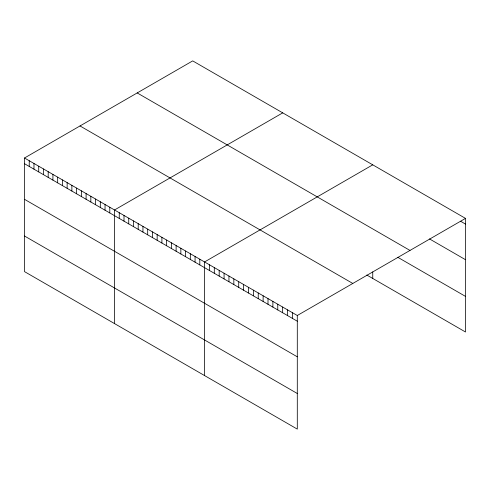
<?xml version="1.0" encoding="UTF-8"?>
<svg xmlns="http://www.w3.org/2000/svg" width="490" height="490" viewBox="0 0 490 490"><rect width="100%" height="100%" fill="white"/><g stroke="black" fill="none" stroke-linecap="round" stroke-linejoin="round"><path stroke-width="0.73" d="M24.5 158L297.295 315.499L297.295 429.111L24.5 271.613L24.5 158L192.705 60.889L465.5 218.387L465.5 332L366.826 275.031M282.73 112.859L114.519 209.977L114.519 323.59M372.749 164.836L204.544 261.948L204.544 375.56M297.295 315.499L465.5 218.387M460.618 221.272L465.5 224.089M429.497 238.912L465.5 259.7M137.2 92.935L409.989 250.433M397.77 257.287L465.5 296.389M80.011 125.954L352.8 283.453M24.5 163.709L297.295 321.201M24.5 199.314L297.295 356.812M24.5 236.009L297.295 393.501M372.749 271.907L372.749 278.449M292.414 312.681L292.414 318.384M287.532 309.858L287.532 315.566M282.65 307.04L282.65 312.749M277.769 304.223L277.769 309.931M272.887 301.405L272.887 307.108M268.006 298.588L268.006 304.29M263.124 295.77L263.124 301.473M258.242 292.953L258.242 298.655M253.361 290.135L253.361 295.838M248.479 287.312L248.479 293.02M243.597 284.494L243.597 290.203M238.716 281.677L238.716 287.385M233.834 278.859L233.834 284.561M228.953 276.042L228.953 281.744M224.071 273.224L224.071 278.926M219.189 270.407L219.189 276.109M214.308 267.583L214.308 273.291M209.426 264.765L209.426 270.474M199.804 259.216L199.804 264.918M195.069 256.478L195.069 262.181M190.328 253.74L190.328 259.449M185.594 251.009L185.594 256.711M180.853 248.271L180.853 253.979M176.118 245.539L176.118 251.241M171.378 242.801L171.378 248.504M166.637 240.063L166.637 245.772M161.902 237.332L161.902 243.034M157.161 234.594L157.161 240.302M152.427 231.856L152.427 237.564M147.686 229.124L147.686 234.826M142.951 226.386L142.951 232.095M138.211 223.654L138.211 229.357M133.476 220.917L133.476 226.619M128.735 218.179L128.735 223.887M124.001 215.447L124.001 221.149M119.26 212.709L119.26 218.418M109.785 207.239L109.785 212.942M105.044 204.502L105.044 210.21M100.309 201.77L100.309 207.472M95.568 199.032L95.568 204.74M90.834 196.3L90.834 202.003M86.093 193.562L86.093 199.265M81.358 190.824L81.358 196.533M76.618 188.093L76.618 193.795M71.877 185.355L71.877 191.063M67.142 182.623L67.142 188.325M62.401 179.885L62.401 185.588M57.667 177.147L57.667 182.856M52.926 174.416L52.926 180.118M48.192 171.678L48.192 177.386M43.451 168.946L43.451 174.648M38.716 166.208L38.716 171.91M33.975 163.47L33.975 169.179M29.241 160.738L29.241 166.441"/></g></svg>
